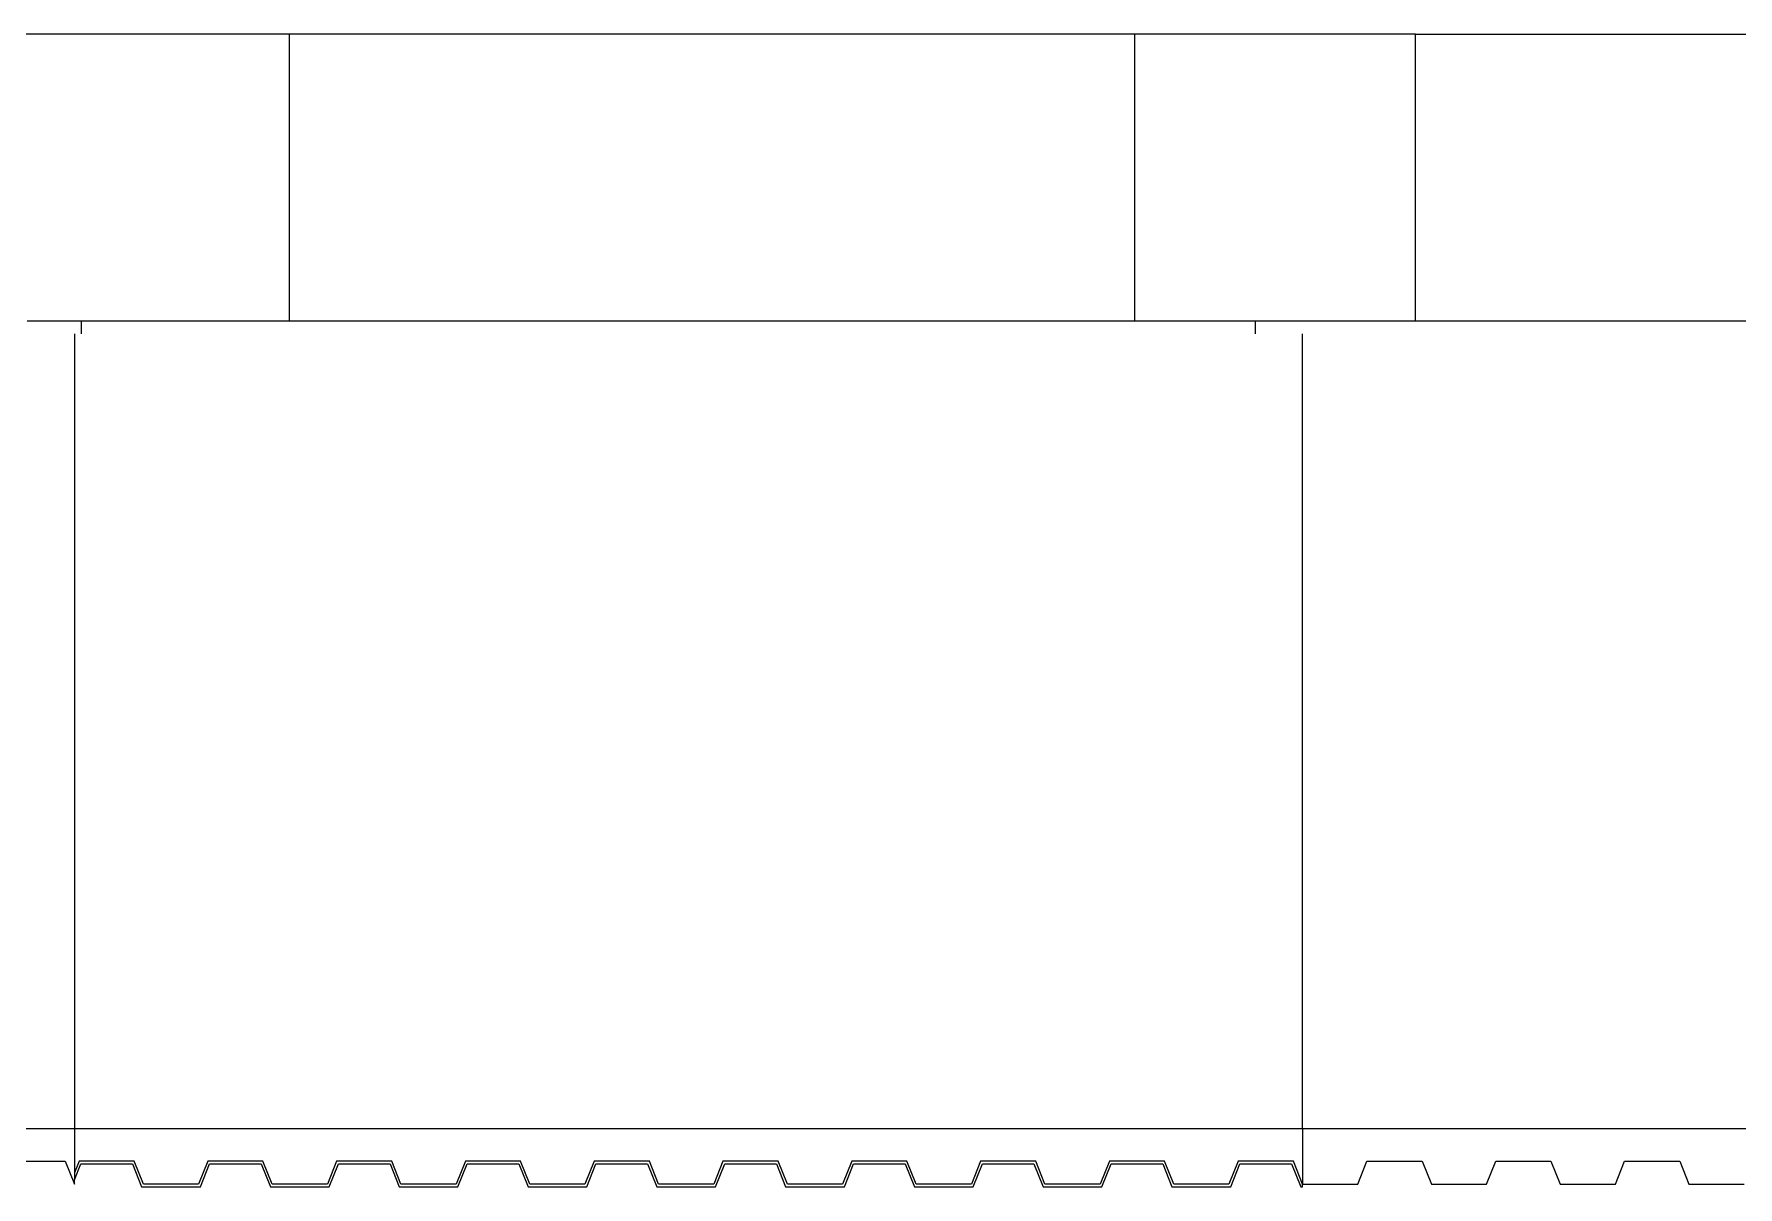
# Model space of a CAD drawing. Extents: x -49.7 to 49.7, y -10.2 to 18.8.
# Drawn here: x -10.637 to -6.901, y 13.095 to 15.623 of the extents above; entities that cross this region are included whole.
import ezdxf

# ---------------------------------------------------------------- set-up
doc = ezdxf.new("R2010")
doc.units = 0
doc.layers.get('0').update_dxf_attribs({"linetype": 'CONTINUOUS'})
doc.layers.add('SECTIONCUTEDGES', color=7, linetype='CONTINUOUS')

msp = doc.modelspace()

# ---------------------------------------------------------------- linework, layer by layer
for p, q in [((-10.0773, 15.6226), (-12.3173, 15.6226)), ((-10.0773, 15.6226), (-10.0773, 14.9941)), ((-8.2239, 15.6226), (-10.0773, 15.6226)), ((-8.2239, 15.6226), (-8.2239, 14.9941)), ((-7.6073, 15.6226), (-8.2239, 15.6226)), ((-7.6073, 14.9941), (-7.6073, 15.6226)), ((-7.6073, 15.6226), (-6.0873, 15.6226)), ((-10.6522, 14.9941), (-10.533, 14.9941)), ((-10.533, 14.9656), (-10.533, 14.9941)), ((-10.533, 14.9941), (-10.0773, 14.9941)), ((-10.0773, 14.9941), (-8.2239, 14.9941)), ((-8.2239, 14.9941), (-7.9592, 14.9941)), ((-7.9592, 14.9941), (-7.6073, 14.9941)), ((-7.9592, 14.9941), (-7.9592, 14.9656)), ((-7.9592, 14.9941), (-7.9592, 14.9656)), ((-7.6073, 14.9941), (-6.0873, 14.9941)), ((-10.5483, 14.9656), (-10.5483, 13.2227)), ((-7.8553, 13.2227), (-7.8553, 14.9656))]:
    msp.add_line(p, q)
at = {"layer": 'SECTIONCUTEDGES'}
for p, q in [((-10.5483, 13.2227), (-13.6549, 13.2227)), ((-7.8553, 13.2227), (-10.5483, 13.2227)), ((-10.5483, 13.2227), (-10.5483, 13.1264)), ((-4.7488, 13.2227), (-7.8553, 13.2227)), ((-7.8553, 13.2227), (-7.8553, 13.1011)), ((-10.6895, 13.1517), (-10.5685, 13.1517)), ((-10.5685, 13.1517), (-10.5483, 13.1011)), ((-10.5382, 13.1517), (-10.5483, 13.1264)), ((-10.4172, 13.1517), (-10.5382, 13.1517)), ((-10.397, 13.1011), (-10.4172, 13.1517)), ((-10.2558, 13.1517), (-10.276, 13.1011)), ((-10.1348, 13.1517), (-10.2558, 13.1517)), ((-10.1146, 13.1011), (-10.1348, 13.1517)), ((-9.9734, 13.1517), (-9.9936, 13.1011)), ((-9.8524, 13.1517), (-9.9734, 13.1517)), ((-9.8322, 13.1011), (-9.8524, 13.1517)), ((-9.691, 13.1517), (-9.7112, 13.1011)), ((-9.57, 13.1517), (-9.691, 13.1517)), ((-9.5498, 13.1011), (-9.57, 13.1517)), ((-9.4086, 13.1517), (-9.4288, 13.1011)), ((-9.2875, 13.1517), (-9.4086, 13.1517)), ((-9.2674, 13.1011), (-9.2875, 13.1517)), ((-9.1262, 13.1517), (-9.1463, 13.1011)), ((-9.0051, 13.1517), (-9.1262, 13.1517)), ((-8.985, 13.1011), (-9.0051, 13.1517)), ((-8.8438, 13.1517), (-8.8639, 13.1011)), ((-8.7227, 13.1517), (-8.8438, 13.1517)), ((-8.7025, 13.1011), (-8.7227, 13.1517)), ((-8.5613, 13.1517), (-8.5815, 13.1011)), ((-8.4403, 13.1517), (-8.5613, 13.1517)), ((-8.4201, 13.1011), (-8.4403, 13.1517)), ((-8.2789, 13.1517), (-8.2991, 13.1011)), ((-8.1579, 13.1517), (-8.2789, 13.1517)), ((-8.1377, 13.1011), (-8.1579, 13.1517)), ((-7.9965, 13.1517), (-8.0167, 13.1011)), ((-7.8755, 13.1517), (-7.9965, 13.1517)), ((-7.8553, 13.1011), (-7.8755, 13.1517)), ((-7.7343, 13.1011), (-7.7141, 13.1517)), ((-7.7141, 13.1517), (-7.5931, 13.1517)), ((-7.5931, 13.1517), (-7.5729, 13.1011)), ((-7.4519, 13.1011), (-7.4317, 13.1517)), ((-7.4317, 13.1517), (-7.3107, 13.1517)), ((-7.3107, 13.1517), (-7.2905, 13.1011)), ((-7.1694, 13.1011), (-7.1493, 13.1517)), ((-7.1493, 13.1517), (-7.0282, 13.1517)), ((-7.0282, 13.1517), (-7.0081, 13.1011)), ((-10.5483, 13.1108), (-10.5343, 13.1459)), ((-10.5483, 13.1264), (-10.5483, 13.1108)), ((-10.5343, 13.1459), (-10.4211, 13.1459)), ((-10.4211, 13.1459), (-10.4009, 13.0952)), ((-10.2721, 13.0952), (-10.2519, 13.1459)), ((-10.2519, 13.1459), (-10.1387, 13.1459)), ((-10.1387, 13.1459), (-10.1185, 13.0952)), ((-9.9897, 13.0952), (-9.9695, 13.1459)), ((-9.9695, 13.1459), (-9.8563, 13.1459)), ((-9.8563, 13.1459), (-9.8361, 13.0952)), ((-9.7073, 13.0952), (-9.6871, 13.1459)), ((-9.6871, 13.1459), (-9.5739, 13.1459)), ((-9.5739, 13.1459), (-9.5537, 13.0952)), ((-9.4248, 13.0952), (-9.4047, 13.1459)), ((-9.4047, 13.1459), (-9.2915, 13.1459)), ((-9.2915, 13.1459), (-9.2713, 13.0952)), ((-9.1424, 13.0952), (-9.1223, 13.1459)), ((-9.1223, 13.1459), (-9.009, 13.1459)), ((-9.009, 13.1459), (-8.9889, 13.0952)), ((-8.86, 13.0952), (-8.8398, 13.1459)), ((-8.8398, 13.1459), (-8.7266, 13.1459)), ((-8.7266, 13.1459), (-8.7065, 13.0952)), ((-8.5776, 13.0952), (-8.5574, 13.1459)), ((-8.5574, 13.1459), (-8.4442, 13.1459)), ((-8.4442, 13.1459), (-8.424, 13.0952)), ((-8.2952, 13.0952), (-8.275, 13.1459)), ((-8.275, 13.1459), (-8.1618, 13.1459)), ((-8.1618, 13.1459), (-8.1416, 13.0952)), ((-8.0128, 13.0952), (-7.9926, 13.1459)), ((-7.9926, 13.1459), (-7.8794, 13.1459)), ((-7.8794, 13.1459), (-7.8592, 13.0952)), ((-10.5483, 13.1011), (-10.5483, 13.1108)), ((-10.4009, 13.0952), (-10.2721, 13.0952)), ((-10.276, 13.1011), (-10.397, 13.1011)), ((-10.1185, 13.0952), (-9.9897, 13.0952)), ((-9.9936, 13.1011), (-10.1146, 13.1011)), ((-9.8361, 13.0952), (-9.7073, 13.0952)), ((-9.7112, 13.1011), (-9.8322, 13.1011)), ((-9.5537, 13.0952), (-9.4248, 13.0952)), ((-9.4288, 13.1011), (-9.5498, 13.1011)), ((-9.2713, 13.0952), (-9.1424, 13.0952)), ((-9.1463, 13.1011), (-9.2674, 13.1011)), ((-8.9889, 13.0952), (-8.86, 13.0952)), ((-8.8639, 13.1011), (-8.985, 13.1011)), ((-8.7065, 13.0952), (-8.5776, 13.0952)), ((-8.5815, 13.1011), (-8.7025, 13.1011)), ((-8.424, 13.0952), (-8.2952, 13.0952)), ((-8.2991, 13.1011), (-8.4201, 13.1011)), ((-8.1416, 13.0952), (-8.0128, 13.0952)), ((-8.0167, 13.1011), (-8.1377, 13.1011)), ((-7.8592, 13.0952), (-7.8553, 13.0952)), ((-7.8553, 13.1011), (-7.7343, 13.1011)), ((-7.8553, 13.0952), (-7.8553, 13.1011)), ((-7.5729, 13.1011), (-7.4519, 13.1011)), ((-7.2905, 13.1011), (-7.1694, 13.1011)), ((-7.0081, 13.1011), (-6.887, 13.1011))]:
    msp.add_line(p, q, dxfattribs=at)

doc.saveas('drawing.dxf')
